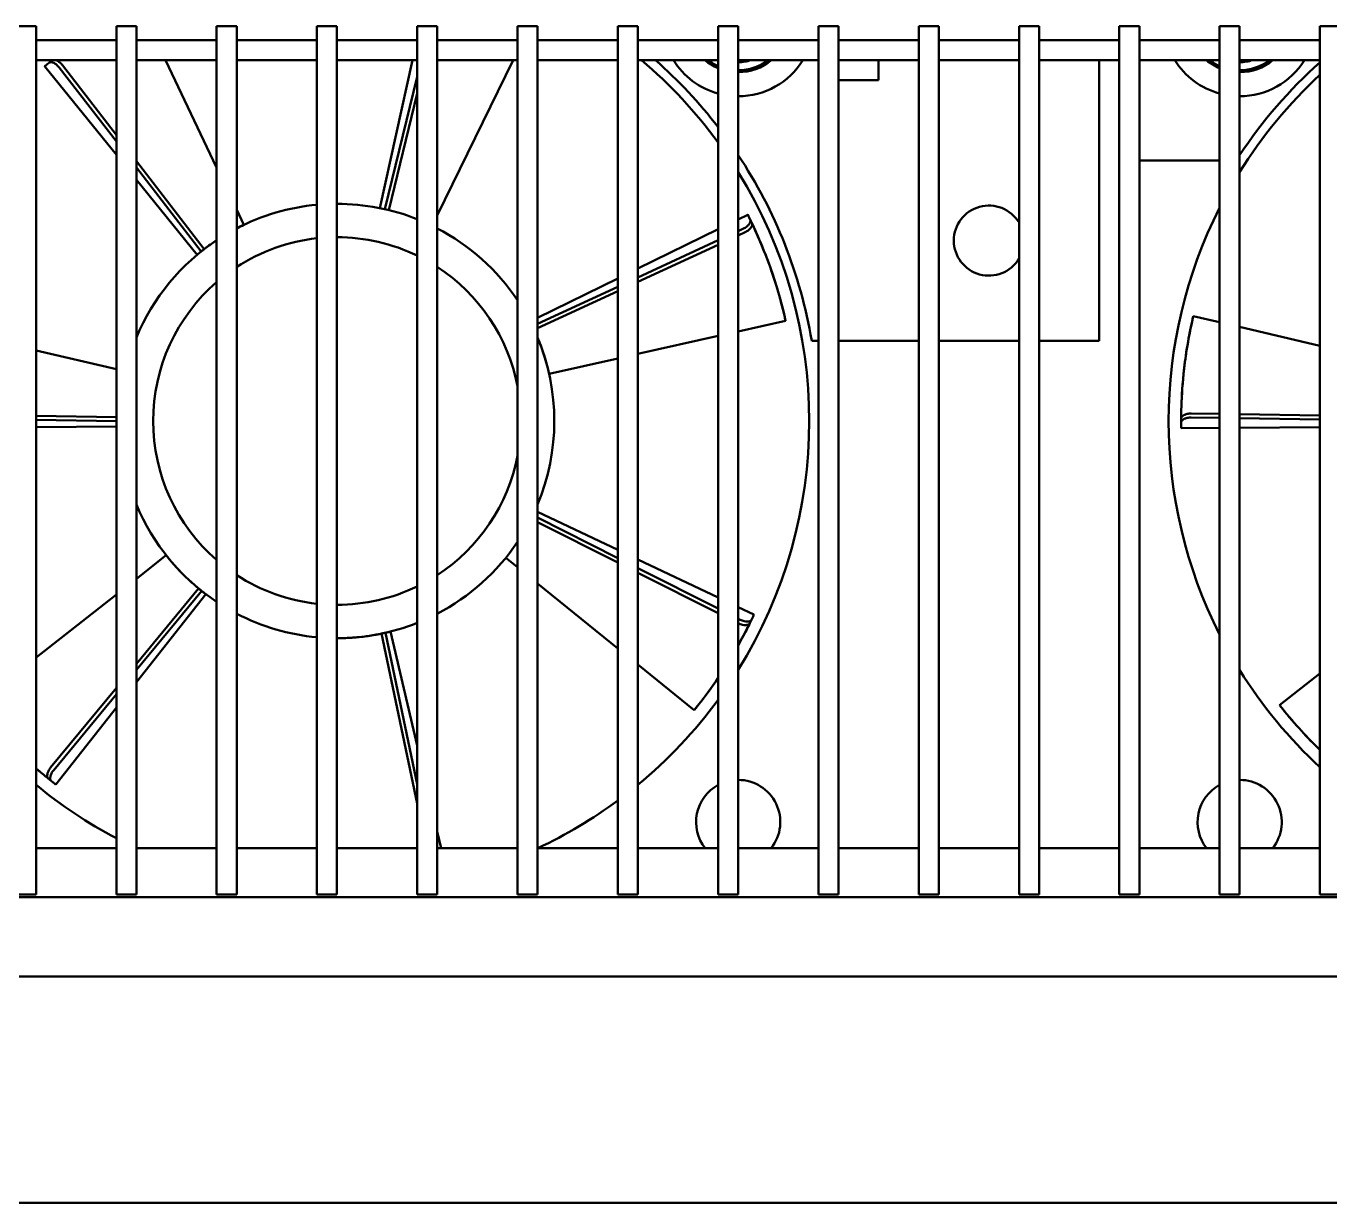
# Model space of a CAD drawing. Header units: millimetres. Extents: x 100 to 5488, y 100 to 4218.
# Drawn here: x 2316.1 to 2381.1, y 2160.7 to 2219.4 of the extents above; entities that cross this region are included whole.
import ezdxf

# ---------------------------------------------------------------- set-up
doc = ezdxf.new("R2010")
doc.units = ezdxf.units.MM
doc.header["$LTSCALE"] = 20
doc.layers.add('Visible (ANSI)', color=7, linetype='Continuous', lineweight=50)

msp = doc.modelspace()

# ---------------------------------------------------------------- linework, layer by layer
at = {"layer": 'Visible (ANSI)'}
for p, q in [((2315.613, 2219.441), (2316.613, 2219.441)), ((2316.613, 2219.441), (2316.613, 2219.206)), ((2316.613, 2181.713), (2316.613, 2219.206)), ((2320.613, 2219.206), (2320.613, 2219.441)), ((2320.613, 2219.441), (2321.613, 2219.441)), ((2320.613, 2219.206), (2320.613, 2181.713)), ((2321.613, 2219.441), (2321.613, 2219.206)), ((2321.613, 2181.713), (2321.613, 2219.206)), ((2325.613, 2219.206), (2325.613, 2219.441)), ((2325.613, 2219.441), (2326.613, 2219.441)), ((2325.613, 2219.206), (2325.613, 2181.713)), ((2326.613, 2219.441), (2326.613, 2219.206)), ((2326.613, 2181.713), (2326.613, 2219.206)), ((2330.613, 2219.206), (2330.613, 2219.441)), ((2330.613, 2219.441), (2331.613, 2219.441)), ((2330.613, 2219.206), (2330.613, 2181.713)), ((2331.613, 2219.441), (2331.613, 2219.206)), ((2331.613, 2181.713), (2331.613, 2219.206)), ((2335.613, 2219.206), (2335.613, 2219.441)), ((2335.613, 2219.441), (2336.613, 2219.441)), ((2335.613, 2219.206), (2335.613, 2181.713)), ((2336.613, 2219.441), (2336.613, 2219.206)), ((2336.613, 2181.713), (2336.613, 2219.206)), ((2340.613, 2219.206), (2340.613, 2219.441)), ((2340.613, 2219.441), (2341.613, 2219.441)), ((2340.613, 2219.206), (2340.613, 2181.713)), ((2341.613, 2219.441), (2341.613, 2219.206)), ((2341.613, 2181.713), (2341.613, 2219.206)), ((2345.613, 2219.206), (2345.613, 2219.441)), ((2345.613, 2219.441), (2346.613, 2219.441)), ((2345.613, 2219.206), (2345.613, 2181.713)), ((2346.613, 2219.441), (2346.613, 2219.206)), ((2346.613, 2181.713), (2346.613, 2219.206)), ((2350.613, 2219.206), (2350.613, 2219.441)), ((2350.613, 2219.441), (2351.613, 2219.441)), ((2350.613, 2219.206), (2350.613, 2181.713)), ((2351.613, 2219.441), (2351.613, 2219.206)), ((2351.613, 2181.713), (2351.613, 2219.206)), ((2355.613, 2219.206), (2355.613, 2219.441)), ((2355.613, 2219.441), (2356.613, 2219.441)), ((2355.613, 2219.206), (2355.613, 2181.713)), ((2356.613, 2219.441), (2356.613, 2219.206)), ((2356.613, 2181.713), (2356.613, 2219.206)), ((2360.613, 2219.206), (2360.613, 2219.441)), ((2360.613, 2219.441), (2361.613, 2219.441)), ((2360.613, 2219.206), (2360.613, 2181.713)), ((2361.613, 2219.441), (2361.613, 2219.206)), ((2361.613, 2181.713), (2361.613, 2219.206)), ((2365.613, 2219.206), (2365.613, 2219.441)), ((2365.613, 2219.441), (2366.613, 2219.441)), ((2365.613, 2219.206), (2365.613, 2181.713)), ((2366.613, 2219.441), (2366.613, 2219.206)), ((2366.613, 2181.713), (2366.613, 2219.206)), ((2370.613, 2219.206), (2370.613, 2219.441)), ((2370.613, 2219.441), (2371.613, 2219.441)), ((2370.613, 2219.206), (2370.613, 2181.713)), ((2371.613, 2219.441), (2371.613, 2219.206)), ((2371.613, 2181.713), (2371.613, 2219.206)), ((2375.613, 2219.206), (2375.613, 2219.441)), ((2375.613, 2219.441), (2376.613, 2219.441)), ((2375.613, 2219.206), (2375.613, 2181.713)), ((2376.613, 2219.441), (2376.613, 2219.206)), ((2376.613, 2181.713), (2376.613, 2219.206)), ((2380.613, 2219.206), (2380.613, 2219.441)), ((2380.613, 2219.441), (2381.613, 2219.441)), ((2380.613, 2219.206), (2380.613, 2181.713)), ((2316.613, 2218.741), (2320.613, 2218.741)), ((2321.613, 2218.741), (2325.613, 2218.741)), ((2326.613, 2218.741), (2330.613, 2218.741)), ((2331.613, 2218.741), (2335.613, 2218.741)), ((2336.613, 2218.741), (2340.613, 2218.741)), ((2341.613, 2218.741), (2345.613, 2218.741)), ((2346.613, 2218.741), (2350.613, 2218.741)), ((2351.613, 2218.741), (2355.613, 2218.741)), ((2356.613, 2218.741), (2360.613, 2218.741)), ((2361.613, 2218.741), (2365.613, 2218.741)), ((2366.613, 2218.741), (2370.613, 2218.741)), ((2371.613, 2218.741), (2375.613, 2218.741)), ((2376.613, 2218.741), (2380.613, 2218.741)), ((2320.613, 2217.741), (2316.613, 2217.741)), ((2320.613, 2213.011), (2317.04, 2217.429)), ((2317.412, 2217.727), (2317.263, 2217.61)), ((2317.767, 2217.369), (2320.613, 2213.678)), ((2320.613, 2214.004), (2317.923, 2217.491)), ((2325.613, 2217.741), (2321.613, 2217.741)), ((2323.07, 2217.741), (2325.613, 2212.383)), ((2330.613, 2217.741), (2326.613, 2217.741)), ((2335.613, 2217.741), (2331.613, 2217.741)), ((2333.742, 2210.363), (2335.369, 2217.741)), ((2340.613, 2217.741), (2336.613, 2217.741)), ((2340.396, 2217.741), (2336.613, 2209.987)), ((2345.613, 2217.741), (2341.613, 2217.741)), ((2350.613, 2217.741), (2346.613, 2217.741)), ((2355.613, 2217.741), (2351.613, 2217.741)), ((2360.613, 2217.741), (2356.613, 2217.741)), ((2358.613, 2217.241), (2358.613, 2217.741)), ((2358.613, 2216.741), (2358.613, 2217.241)), ((2365.613, 2217.741), (2361.613, 2217.741)), ((2370.613, 2217.741), (2366.613, 2217.741)), ((2369.613, 2217.741), (2369.613, 2217.241)), ((2369.613, 2216.741), (2369.613, 2217.241)), ((2375.613, 2217.741), (2371.613, 2217.741)), ((2380.613, 2217.741), (2376.613, 2217.741)), ((2335.613, 2216.911), (2333.996, 2210.309)), ((2356.613, 2216.741), (2358.613, 2216.741)), ((2369.613, 2203.741), (2369.613, 2216.741)), ((2334.189, 2210.263), (2335.613, 2216.075)), ((2324.997, 2208.319), (2321.613, 2212.707)), ((2371.613, 2212.741), (2375.613, 2212.741)), ((2321.613, 2212.381), (2324.839, 2208.198)), ((2324.639, 2208.033), (2321.613, 2211.775)), ((2326.613, 2210.276), (2326.968, 2209.528)), ((2351.613, 2209.798), (2352.09, 2210.032)), ((2352.298, 2209.604), (2352.217, 2209.775)), ((2346.613, 2207.342), (2350.613, 2209.307)), ((2350.613, 2208.755), (2346.613, 2206.904)), ((2351.87, 2209.337), (2351.613, 2209.218)), ((2351.613, 2208.999), (2351.955, 2209.157)), ((2324.839, 2208.198), (2324.997, 2208.319)), ((2346.613, 2206.684), (2350.613, 2208.536)), ((2341.613, 2204.885), (2345.613, 2206.85)), ((2345.613, 2206.441), (2341.613, 2204.589)), ((2341.613, 2204.37), (2345.613, 2206.221)), ((2353.944, 2204.89), (2353.978, 2204.735)), ((2374.266, 2204.824), (2374.303, 2204.978)), ((2374.303, 2204.978), (2375.613, 2204.671)), ((2353.978, 2204.735), (2351.613, 2204.207)), ((2376.613, 2204.436), (2380.613, 2203.497)), ((2350.613, 2203.984), (2346.613, 2203.09)), ((2355.277, 2203.741), (2355.613, 2203.741)), ((2356.613, 2203.741), (2360.613, 2203.741)), ((2361.613, 2203.741), (2365.613, 2203.741)), ((2366.613, 2203.741), (2369.613, 2203.741)), ((2316.613, 2203.262), (2320.613, 2202.323)), ((2345.613, 2202.867), (2342.186, 2202.102)), ((2320.613, 2199.925), (2316.613, 2199.992)), ((2316.613, 2199.793), (2320.613, 2199.726)), ((2373.696, 2199.864), (2373.695, 2199.674)), ((2374.198, 2199.917), (2375.613, 2199.894)), ((2375.613, 2200.093), (2374.2, 2200.116)), ((2380.613, 2200.009), (2376.613, 2200.076)), ((2376.613, 2199.877), (2380.613, 2199.81)), ((2320.613, 2199.463), (2316.613, 2199.437)), ((2375.613, 2199.399), (2373.698, 2199.387)), ((2380.613, 2199.431), (2376.613, 2199.406)), ((2341.613, 2195.215), (2345.613, 2193.313)), ((2345.613, 2192.904), (2341.613, 2194.921)), ((2341.613, 2194.698), (2345.613, 2192.681)), ((2321.613, 2191.875), (2323.098, 2193.043)), ((2340.613, 2192.45), (2340.03, 2192.921)), ((2346.613, 2192.837), (2350.613, 2190.934)), ((2350.613, 2190.383), (2346.613, 2192.4)), ((2346.613, 2192.177), (2350.613, 2190.16)), ((2324.713, 2191.389), (2321.613, 2187.636)), ((2321.613, 2187.323), (2324.866, 2191.262)), ((2324.866, 2191.262), (2324.713, 2191.389)), ((2345.613, 2188.399), (2341.613, 2191.639)), ((2316.613, 2187.942), (2320.613, 2191.088)), ((2325.071, 2191.103), (2321.613, 2186.713)), ((2351.613, 2190.459), (2352.397, 2190.086)), ((2351.716, 2189.826), (2351.613, 2189.878)), ((2334.282, 2189.239), (2335.613, 2183.551)), ((2351.613, 2189.656), (2351.628, 2189.648)), ((2352.191, 2189.656), (2352.275, 2189.826)), ((2334.03, 2189.179), (2333.835, 2189.138)), ((2333.835, 2189.138), (2335.613, 2180.66)), ((2335.613, 2181.63), (2334.03, 2189.179)), ((2349.419, 2185.315), (2346.613, 2187.589)), ((2378.601, 2185.573), (2380.613, 2187.155)), ((2320.613, 2186.425), (2317.336, 2182.459)), ((2317.49, 2182.333), (2320.613, 2186.113)), ((2320.613, 2185.444), (2317.593, 2181.612)), ((2349.519, 2185.438), (2349.419, 2185.315)), ((2378.698, 2185.448), (2378.601, 2185.573)), ((2316.613, 2181.713), (2316.613, 2176.137)), ((2317.219, 2181.908), (2317.367, 2181.789)), ((2320.613, 2176.137), (2320.613, 2181.713)), ((2321.613, 2181.713), (2321.613, 2176.137)), ((2325.613, 2176.137), (2325.613, 2181.713)), ((2326.613, 2181.713), (2326.613, 2176.137)), ((2330.613, 2176.137), (2330.613, 2181.713)), ((2331.613, 2181.713), (2331.613, 2176.137)), ((2335.613, 2176.137), (2335.613, 2181.713)), ((2336.613, 2181.713), (2336.613, 2176.137)), ((2340.613, 2176.137), (2340.613, 2181.713)), ((2341.613, 2181.713), (2341.613, 2176.137)), ((2345.613, 2176.137), (2345.613, 2181.713)), ((2346.613, 2181.713), (2346.613, 2176.137)), ((2350.613, 2176.137), (2350.613, 2181.713)), ((2351.613, 2181.713), (2351.613, 2176.137)), ((2355.613, 2176.137), (2355.613, 2181.713)), ((2356.613, 2181.713), (2356.613, 2176.137)), ((2360.613, 2176.137), (2360.613, 2181.713)), ((2361.613, 2181.713), (2361.613, 2176.137)), ((2365.613, 2176.137), (2365.613, 2181.713)), ((2366.613, 2181.713), (2366.613, 2176.137)), ((2370.613, 2176.137), (2370.613, 2181.713)), ((2371.613, 2181.713), (2371.613, 2176.137)), ((2375.613, 2176.137), (2375.613, 2181.713)), ((2376.613, 2181.713), (2376.613, 2176.137)), ((2380.613, 2176.137), (2380.613, 2181.713)), ((2336.613, 2179.275), (2336.809, 2178.435)), ((2320.613, 2178.435), (2316.613, 2178.435)), ((2325.613, 2178.435), (2321.613, 2178.435)), ((2330.613, 2178.435), (2326.613, 2178.435)), ((2335.613, 2178.435), (2331.613, 2178.435)), ((2340.613, 2178.435), (2336.613, 2178.435)), ((2345.613, 2178.435), (2341.613, 2178.435)), ((2350.613, 2178.435), (2346.613, 2178.435)), ((2355.613, 2178.435), (2351.613, 2178.435)), ((2360.613, 2178.435), (2356.613, 2178.435)), ((2365.613, 2178.435), (2361.613, 2178.435)), ((2370.613, 2178.435), (2366.613, 2178.435)), ((2375.613, 2178.435), (2371.613, 2178.435)), ((2380.613, 2178.435), (2376.613, 2178.435)), ((1605.913, 2175.99), (2557.313, 2175.99)), ((2315.613, 2176.131), (2316.613, 2176.131)), ((2316.613, 2176.137), (2316.613, 2176.131)), ((2320.613, 2176.131), (2320.613, 2176.137)), ((2320.613, 2176.131), (2321.613, 2176.131)), ((2321.613, 2176.137), (2321.613, 2176.131)), ((2325.613, 2176.131), (2325.613, 2176.137)), ((2325.613, 2176.131), (2326.613, 2176.131)), ((2326.613, 2176.137), (2326.613, 2176.131)), ((2330.613, 2176.131), (2330.613, 2176.137)), ((2330.613, 2176.131), (2331.613, 2176.131)), ((2331.613, 2176.137), (2331.613, 2176.131)), ((2335.613, 2176.131), (2335.613, 2176.137)), ((2335.613, 2176.131), (2336.613, 2176.131)), ((2336.613, 2176.137), (2336.613, 2176.131)), ((2340.613, 2176.131), (2340.613, 2176.137)), ((2340.613, 2176.131), (2341.613, 2176.131)), ((2341.613, 2176.137), (2341.613, 2176.131)), ((2345.613, 2176.131), (2345.613, 2176.137)), ((2345.613, 2176.131), (2346.613, 2176.131)), ((2346.613, 2176.137), (2346.613, 2176.131)), ((2350.613, 2176.131), (2350.613, 2176.137)), ((2350.613, 2176.131), (2351.613, 2176.131)), ((2351.613, 2176.137), (2351.613, 2176.131)), ((2355.613, 2176.131), (2355.613, 2176.137)), ((2355.613, 2176.131), (2356.613, 2176.131)), ((2356.613, 2176.137), (2356.613, 2176.131)), ((2360.613, 2176.131), (2360.613, 2176.137)), ((2360.613, 2176.131), (2361.613, 2176.131)), ((2361.613, 2176.137), (2361.613, 2176.131)), ((2365.613, 2176.131), (2365.613, 2176.137)), ((2365.613, 2176.131), (2366.613, 2176.131)), ((2366.613, 2176.137), (2366.613, 2176.131)), ((2370.613, 2176.131), (2370.613, 2176.137)), ((2370.613, 2176.131), (2371.613, 2176.131)), ((2371.613, 2176.137), (2371.613, 2176.131)), ((2375.613, 2176.131), (2375.613, 2176.137)), ((2375.613, 2176.131), (2376.613, 2176.131)), ((2376.613, 2176.137), (2376.613, 2176.131)), ((2380.613, 2176.131), (2380.613, 2176.137)), ((2380.613, 2176.131), (2381.613, 2176.131)), ((1605.613, 2172.041), (2557.613, 2172.041)), ((2243.817, 2160.741), (2522.712, 2160.741))]:
    msp.add_line(p, q, dxfattribs=at)
for centre, radius, start, end in [((2331.613, 2199.741), 23.542, 36.18842, 49.87158), ((2331.613, 2199.741), 24, 37.65846, 48.59038), ((2351.613, 2219.741), 3.8, 211.75686, 254.74248), ((2351.613, 2219.741), 2.6, 230.28486, 247.38014), ((2351.613, 2219.741), 2.5, 233.1301, 246.42182), ((2351.613, 2219.741), 2.1, 270, 287.75279), ((2351.613, 2219.741), 3.8, 270, 328.24314), ((2351.613, 2219.741), 2.6, 270, 309.71514), ((2351.613, 2219.741), 2.5, 270, 306.8699), ((2376.613, 2219.741), 3.8, 211.75686, 254.74248), ((2376.613, 2219.741), 2.6, 230.28486, 247.38014), ((2376.613, 2219.741), 2.5, 233.1301, 246.42182), ((2376.613, 2219.741), 3.8, 270, 328.24314), ((2376.613, 2219.741), 2.6, 270, 309.71514), ((2376.613, 2219.741), 2.1, 270, 287.75279), ((2376.613, 2219.741), 2.5, 270, 306.8699), ((2396.613, 2199.741), 24, 131.81031, 146.44269), ((2396.613, 2199.741), 23.542, 132.81599, 148.16358), ((2331.613, 2199.741), 24, 9.59407, 33.55731), ((2331.613, 2199.741), 23.542, 328.16358, 31.83642), ((2331.613, 2199.741), 10.833, 95.29638, 117.48643), ((2331.613, 2199.741), 10.833, 68.33182, 90), ((2364.113, 2208.741), 1.75, 31.00272, 328.99728), ((2396.613, 2199.741), 23.542, 153.13014, 206.86986), ((2331.613, 2199.741), 10.833, 33.82216, 62.51357), ((2331.613, 2199.741), 10.833, 123.63128, 157.38014), ((2331.613, 2199.741), 9.167, 96.26291, 123.05573), ((2331.613, 2199.741), 9.167, 64.1279, 90), ((2331.613, 2199.741), 9.167, 10.9425, 56.94427), ((2331.613, 2199.741), 9.167, 130.88519, 229.11481), ((2331.613, 2199.741), 10.833, 337.38014, 22.61986), ((2331.613, 2199.741), 9.167, 303.05573, 349.0575), ((2331.613, 2199.741), 10.833, 202.61986, 236.36872), ((2331.613, 2199.741), 10.833, 297.48643, 326.17784), ((2331.613, 2199.741), 9.167, 236.94427, 263.73709), ((2331.613, 2199.741), 9.167, 270, 295.8721), ((2331.613, 2199.741), 10.833, 242.51357, 264.70362), ((2331.613, 2199.741), 10.833, 270, 291.66818), ((2396.613, 2199.741), 23.542, 211.83642, 227.18401), ((2331.613, 2199.741), 23.542, 309.58098, 323.81158), ((2331.613, 2199.741), 23.542, 230.41902, 242.14363), ((2351.613, 2179.741), 2.1, 118.43689, 218.43008), ((2351.613, 2179.741), 2.1, 321.56992, 90), ((2376.613, 2179.741), 2.1, 118.43689, 218.43008), ((2376.613, 2179.741), 2.1, 321.56992, 90), ((2331.613, 2199.741), 23.542, 295.17634, 306.49055)]:
    msp.add_arc(centre, radius, start, end, dxfattribs=at)
for points, knots in [([(2317.11, 2217.486), (2317.052, 2217.438), (2317.029, 2217.419), (2317.061, 2217.446), (2317.113, 2217.49), (2317.262, 2217.609)], [-0.2794746, -0.2794746, -0.2794746, -0.2794746, -0.1330538, -0.1330538, -0.0000015, -0.0000015, -0.0000015, -0.0000015]), ([(2317.262, 2217.609), (2317.274, 2217.619), (2317.289, 2217.626), (2317.323, 2217.634), (2317.342, 2217.636), (2317.401, 2217.631), (2317.444, 2217.62), (2317.532, 2217.579), (2317.577, 2217.551), (2317.649, 2217.495), (2317.676, 2217.47), (2317.724, 2217.42), (2317.746, 2217.395), (2317.767, 2217.369)], [0.00000154, 0.00000154, 0.00000154, 0.00000154, 0.0105931, 0.0105931, 0.02153091, 0.02153091, 0.04033024, 0.04033024, 0.05855691, 0.05855691, 0.06974, 0.06974, 0.07978801, 0.07978801, 0.07978801, 0.07978801]), ([(2317.923, 2217.491), (2317.903, 2217.518), (2317.881, 2217.543), (2317.832, 2217.593), (2317.805, 2217.617), (2317.734, 2217.674), (2317.688, 2217.702), (2317.628, 2217.729), (2317.611, 2217.736), (2317.595, 2217.741)], [0.00000147, 0.00000147, 0.00000147, 0.00000147, 0.01003117, 0.01003117, 0.02127197, 0.02127197, 0.03938507, 0.03938507, 0.04654018, 0.04654018, 0.04654018, 0.04654018]), ([(2352.13, 2209.952), (2352.097, 2210.018), (2352.083, 2210.045), (2352.101, 2210.009), (2352.132, 2209.948), (2352.216, 2209.776)], [-0.2785866, -0.2785866, -0.2785866, -0.2785866, -0.1337988, -0.1337988, -0.0000015, -0.0000015, -0.0000015, -0.0000015]), ([(2352.216, 2209.776), (2352.223, 2209.762), (2352.227, 2209.746), (2352.227, 2209.711), (2352.224, 2209.692), (2352.207, 2209.635), (2352.186, 2209.597), (2352.127, 2209.519), (2352.09, 2209.481), (2352.019, 2209.424), (2351.989, 2209.403), (2351.93, 2209.367), (2351.9, 2209.351), (2351.87, 2209.337)], [0.00000154, 0.00000154, 0.00000154, 0.00000154, 0.0105952, 0.0105952, 0.02153529, 0.02153529, 0.04033444, 0.04033444, 0.0585601, 0.0585601, 0.06974136, 0.06974136, 0.07978801, 0.07978801, 0.07978801, 0.07978801]), ([(2351.955, 2209.157), (2351.985, 2209.171), (2352.015, 2209.187), (2352.074, 2209.223), (2352.104, 2209.244), (2352.175, 2209.302), (2352.212, 2209.34), (2352.271, 2209.417), (2352.291, 2209.456), (2352.309, 2209.513), (2352.312, 2209.533), (2352.311, 2209.568), (2352.308, 2209.584), (2352.301, 2209.598)], [0.00000147, 0.00000147, 0.00000147, 0.00000147, 0.01003117, 0.01003117, 0.02127197, 0.02127197, 0.03938507, 0.03938507, 0.05810155, 0.05810155, 0.06909138, 0.06909138, 0.07968788, 0.07968788, 0.07968788, 0.07968788]), ([(2353.944, 2204.89), (2353.697, 2205.963), (2353.414, 2206.846), (2352.935, 2208.167), (2352.679, 2208.779), (2352.352, 2209.495), (2352.275, 2209.657), (2352.222, 2209.765)], [-0.842002, -0.842002, -0.842002, -0.842002, -0.6353139, -0.6353139, -0.4601023, -0.4601023, -0.3643473, -0.3643473, -0.3643473, -0.3643473]), ([(2353.978, 2204.735), (2353.741, 2205.799), (2353.468, 2206.674), (2353.006, 2207.982), (2352.758, 2208.59), (2352.435, 2209.316), (2352.356, 2209.484), (2352.304, 2209.594)], [0.000001, 0.000001, 0.000001, 0.000001, 0.3737082, 0.3737082, 0.6896099, 0.6896099, 0.8708145, 0.8708145, 0.8708145, 0.8708145]), ([(2325.613, 2208.761), (2325.304, 2208.556), (2325.108, 2208.405), (2324.893, 2208.239), (2324.801, 2208.165), (2324.801, 2208.164), (2324.801, 2208.164), (2324.801, 2208.164)], [-0.8777337, -0.8777337, -0.8777337, -0.8777337, -0.4889156, -0.4889156, -0.199281, -0.199281, -0.1978347, -0.1978347, -0.1978347, -0.1978347]), ([(2324.639, 2208.033), (2324.639, 2208.033), (2324.639, 2208.033), (2324.639, 2208.033), (2324.677, 2208.068), (2324.839, 2208.198)], [0.6750266, 0.6750266, 0.6750266, 0.6750266, 0.6751334, 0.6751334, 0.7852082, 0.7852082, 0.7852082, 0.7852082]), ([(2324.813, 2208.175), (2324.813, 2208.175), (2324.813, 2208.175), (2324.813, 2208.175), (2324.813, 2208.175), (2324.813, 2208.174), (2324.813, 2208.174), (2324.813, 2208.174), (2324.813, 2208.174), (2324.813, 2208.174), (2324.812, 2208.174), (2324.811, 2208.173), (2324.81, 2208.172), (2324.803, 2208.166), (2324.797, 2208.162), (2324.784, 2208.151), (2324.776, 2208.144), (2324.761, 2208.132), (2324.755, 2208.128), (2324.742, 2208.117), (2324.735, 2208.111), (2324.718, 2208.098), (2324.709, 2208.09), (2324.681, 2208.067), (2324.66, 2208.05), (2324.639, 2208.033)], [0, 0, 0, 0, 0.00001274, 0.00001274, 0.00003822, 0.00003822, 0.00008918, 0.00008918, 0.00029301, 0.00029301, 0.00059577, 0.00059577, 0.00221051, 0.00221051, 0.01082227, 0.01082227, 0.02232232, 0.02232232, 0.02798358, 0.02798358, 0.03279665, 0.03279665, 0.0371358, 0.0371358, 0.04535285, 0.04535285, 0.04535285, 0.04535285]), ([(2325.051, 2208.361), (2325.016, 2208.334), (2324.984, 2208.309), (2324.915, 2208.256), (2324.885, 2208.232), (2324.824, 2208.183), (2324.8, 2208.164), (2324.8, 2208.164)], [0, 0, 0, 0, 0.0396739, 0.0396739, 0.0999139, 0.0999139, 0.1497439, 0.1497439, 0.1497439, 0.1497439]), ([(2324.997, 2208.319), (2324.949, 2208.282), (2324.912, 2208.254), (2324.883, 2208.231), (2324.88, 2208.228), (2324.878, 2208.226), (2324.877, 2208.226), (2324.877, 2208.226), (2324.877, 2208.226), (2324.877, 2208.226), (2324.877, 2208.226), (2324.877, 2208.226)], [0, 0, 0, 0, 0.05451102, 0.05451102, 0.06105332, 0.06105332, 0.06120665, 0.06120665, 0.0612491, 0.0612491, 0.06127033, 0.06127033, 0.06127033, 0.06127033]), ([(2374.266, 2204.824), (2374.024, 2203.759), (2373.895, 2202.849), (2373.751, 2201.46), (2373.714, 2200.8), (2373.695, 2199.999), (2373.694, 2199.811), (2373.695, 2199.686)], [-0.8748687, -0.8748687, -0.8748687, -0.8748687, -0.6567702, -0.6567702, -0.4710812, -0.4710812, -0.3651362, -0.3651362, -0.3651362, -0.3651362]), ([(2374.303, 2204.978), (2373.848, 2203.042), (2373.739, 2201.433), (2373.698, 2200.19), (2373.696, 2200), (2373.696, 2199.875)], [0.000001, 0.000001, 0.000001, 0.000001, 0.6817776, 0.6817776, 0.9024757, 0.9024757, 0.9024757, 0.9024757]), ([(2342.186, 2202.102), (2342.067, 2202.631), (2341.916, 2203.113), (2341.712, 2203.664), (2341.66, 2203.795), (2341.613, 2203.907)], [-1.3322301, -1.3322301, -1.3322301, -1.3322301, -0.909118, -0.909118, -0.7458211, -0.7458211, -0.7458211, -0.7458211]), ([(2373.695, 2199.673), (2373.695, 2199.689), (2373.699, 2199.704), (2373.713, 2199.736), (2373.725, 2199.752), (2373.765, 2199.796), (2373.8, 2199.822), (2373.887, 2199.866), (2373.937, 2199.884), (2374.026, 2199.904), (2374.062, 2199.91), (2374.131, 2199.917), (2374.164, 2199.918), (2374.198, 2199.917)], [0.00000154, 0.00000154, 0.00000154, 0.00000154, 0.01059346, 0.01059346, 0.02153165, 0.02153165, 0.04033095, 0.04033095, 0.05855744, 0.05855744, 0.06974023, 0.06974023, 0.07978801, 0.07978801, 0.07978801, 0.07978801]), ([(2373.697, 2199.477), (2373.697, 2199.404), (2373.698, 2199.374), (2373.697, 2199.412), (2373.696, 2199.48), (2373.695, 2199.673)], [-0.2771581, -0.2771581, -0.2771581, -0.2771581, -0.1349521, -0.1349521, -0.0000015, -0.0000015, -0.0000015, -0.0000015]), ([(2374.2, 2200.116), (2374.166, 2200.117), (2374.133, 2200.116), (2374.063, 2200.109), (2374.028, 2200.103), (2373.939, 2200.082), (2373.889, 2200.064), (2373.802, 2200.02), (2373.767, 2199.994), (2373.726, 2199.95), (2373.715, 2199.934), (2373.7, 2199.901), (2373.696, 2199.886), (2373.696, 2199.87)], [0.00000147, 0.00000147, 0.00000147, 0.00000147, 0.01003208, 0.01003208, 0.02127411, 0.02127411, 0.03938795, 0.03938795, 0.05810455, 0.05810455, 0.06909281, 0.06909281, 0.07968788, 0.07968788, 0.07968788, 0.07968788]), ([(2323.098, 2193.043), (2323.433, 2192.617), (2323.777, 2192.247), (2324.384, 2191.661), (2324.595, 2191.486), (2324.814, 2191.305), (2324.907, 2191.232), (2324.908, 2191.232), (2324.908, 2191.232), (2324.908, 2191.232)], [-1.329767, -1.329767, -1.329767, -1.329767, -0.907783, -0.907783, -0.488884, -0.488884, -0.199288, -0.199288, -0.197818, -0.197818, -0.197818, -0.197818]), ([(2324.66, 2191.433), (2324.695, 2191.404), (2324.726, 2191.378), (2324.793, 2191.323), (2324.823, 2191.299), (2324.884, 2191.25), (2324.908, 2191.231), (2324.908, 2191.231)], [0, 0, 0, 0, 0.0396739, 0.0396739, 0.0999139, 0.0999139, 0.1497439, 0.1497439, 0.1497439, 0.1497439]), ([(2324.713, 2191.389), (2324.76, 2191.35), (2324.796, 2191.321), (2324.825, 2191.298), (2324.828, 2191.295), (2324.83, 2191.293), (2324.831, 2191.293), (2324.831, 2191.293), (2324.831, 2191.293), (2324.831, 2191.293), (2324.831, 2191.293), (2324.831, 2191.293)], [0, 0, 0, 0, 0.05451102, 0.05451102, 0.06105332, 0.06105332, 0.06120665, 0.06120665, 0.0612491, 0.0612491, 0.06127033, 0.06127033, 0.06127033, 0.06127033]), ([(2325.071, 2191.103), (2325.071, 2191.103), (2325.071, 2191.103), (2325.071, 2191.103), (2325.029, 2191.132), (2324.866, 2191.262)], [0.6750468, 0.6750468, 0.6750468, 0.6750468, 0.6751286, 0.6751286, 0.785283, 0.785283, 0.785283, 0.785283]), ([(2324.895, 2191.242), (2324.895, 2191.242), (2324.895, 2191.242), (2324.895, 2191.242), (2324.895, 2191.242), (2324.895, 2191.242), (2324.895, 2191.242), (2324.895, 2191.242), (2324.895, 2191.241), (2324.896, 2191.241), (2324.896, 2191.241), (2324.897, 2191.24), (2324.898, 2191.239), (2324.905, 2191.234), (2324.911, 2191.229), (2324.925, 2191.218), (2324.932, 2191.212), (2324.948, 2191.2), (2324.953, 2191.196), (2324.967, 2191.185), (2324.974, 2191.179), (2324.991, 2191.166), (2325, 2191.159), (2325.029, 2191.136), (2325.05, 2191.119), (2325.071, 2191.103)], [0, 0, 0, 0, 0.00001274, 0.00001274, 0.00003822, 0.00003822, 0.00008918, 0.00008918, 0.00029301, 0.00029301, 0.00059577, 0.00059577, 0.00221051, 0.00221051, 0.01082227, 0.01082227, 0.02232232, 0.02232232, 0.02798358, 0.02798358, 0.03279665, 0.03279665, 0.0371358, 0.0371358, 0.04535285, 0.04535285, 0.04535285, 0.04535285]), ([(2352.397, 2190.086), (2352.397, 2190.086), (2352.394, 2190.079), (2352.376, 2190.04), (2352.349, 2189.982), (2352.275, 2189.827)], [-0.1835826, -0.1835826, -0.1835826, -0.1835826, -0.1195882, -0.1195882, -0.0000015, -0.0000015, -0.0000015, -0.0000015]), ([(2334.064, 2189.188), (2334.064, 2189.188), (2334.064, 2189.188), (2334.064, 2189.188), (2334.064, 2189.188), (2334.064, 2189.188), (2334.064, 2189.188), (2334.064, 2189.188), (2334.064, 2189.188), (2334.065, 2189.188), (2334.065, 2189.189), (2334.066, 2189.189), (2334.068, 2189.189), (2334.076, 2189.191), (2334.083, 2189.193), (2334.101, 2189.197), (2334.11, 2189.199), (2334.129, 2189.204), (2334.136, 2189.205), (2334.153, 2189.209), (2334.162, 2189.211), (2334.183, 2189.216), (2334.194, 2189.219), (2334.23, 2189.227), (2334.256, 2189.233), (2334.282, 2189.239)], [0, 0, 0, 0, 0.00001274, 0.00001274, 0.00003822, 0.00003822, 0.00008918, 0.00008918, 0.00029301, 0.00029301, 0.00059577, 0.00059577, 0.00221051, 0.00221051, 0.01082227, 0.01082227, 0.02232232, 0.02232232, 0.02798358, 0.02798358, 0.03279665, 0.03279665, 0.0371358, 0.0371358, 0.04535285, 0.04535285, 0.04535285, 0.04535285]), ([(2351.613, 2188.551), (2351.893, 2189.049), (2352.051, 2189.371), (2352.2, 2189.671), (2352.238, 2189.749), (2352.27, 2189.816)], [-0.7350951, -0.7350951, -0.7350951, -0.7350951, -0.5153338, -0.5153338, -0.4238079, -0.4238079, -0.4238079, -0.4238079]), ([(2351.613, 2188.552), (2351.813, 2188.909), (2351.956, 2189.186), (2352.111, 2189.493), (2352.152, 2189.576), (2352.186, 2189.646)], [0.5635511, 0.5635511, 0.5635511, 0.5635511, 0.8172645, 0.8172645, 0.9327621, 0.9327621, 0.9327621, 0.9327621]), ([(2351.628, 2189.648), (2351.658, 2189.633), (2351.688, 2189.619), (2351.754, 2189.595), (2351.789, 2189.585), (2351.878, 2189.565), (2351.93, 2189.559), (2352.028, 2189.562), (2352.071, 2189.57), (2352.126, 2189.591), (2352.144, 2189.601), (2352.171, 2189.624), (2352.182, 2189.636), (2352.188, 2189.65)], [0.00000147, 0.00000147, 0.00000147, 0.00000147, 0.01002074, 0.01002074, 0.02124725, 0.02124725, 0.03935181, 0.03935181, 0.05806682, 0.05806682, 0.06907477, 0.06907477, 0.07968783, 0.07968783, 0.07968783, 0.07968783]), ([(2352.275, 2189.827), (2352.269, 2189.813), (2352.258, 2189.801), (2352.231, 2189.778), (2352.214, 2189.768), (2352.159, 2189.747), (2352.116, 2189.739), (2352.018, 2189.737), (2351.966, 2189.743), (2351.876, 2189.763), (2351.842, 2189.774), (2351.777, 2189.798), (2351.746, 2189.811), (2351.716, 2189.826)], [0.00000154, 0.00000154, 0.00000154, 0.00000154, 0.01061554, 0.01061554, 0.02157775, 0.02157775, 0.0403748, 0.0403748, 0.05859061, 0.05859061, 0.06975456, 0.06975456, 0.07978794, 0.07978794, 0.07978794, 0.07978794]), ([(2331.613, 2188.907), (2331.625, 2188.907), (2331.638, 2188.907), (2331.755, 2188.908), (2331.856, 2188.91), (2332.22, 2188.921), (2332.479, 2188.939), (2333.228, 2189.016), (2333.68, 2189.104), (2333.906, 2189.153)], [0.0118897, 0.0118897, 0.0118897, 0.0118897, 0.0177384, 0.0177384, 0.0660027, 0.0660027, 0.1948533, 0.1948533, 0.4755706, 0.4755706, 0.4755706, 0.4755706]), ([(2331.613, 2188.907), (2332.525, 2188.908), (2333.293, 2189.03), (2333.762, 2189.123), (2333.8, 2189.13), (2333.835, 2189.138)], [-0.9885365, -0.9885365, -0.9885365, -0.9885365, -0.4433751, -0.4433751, -0.3921255, -0.3921255, -0.3921255, -0.3921255]), ([(2333.835, 2189.138), (2333.895, 2189.15), (2333.94, 2189.16), (2333.976, 2189.168), (2333.98, 2189.169), (2333.983, 2189.17), (2333.984, 2189.17), (2333.984, 2189.17), (2333.984, 2189.17), (2333.984, 2189.17), (2333.984, 2189.17), (2333.984, 2189.17)], [0, 0, 0, 0, 0.05451102, 0.05451102, 0.06105332, 0.06105332, 0.06120665, 0.06120665, 0.06124911, 0.06124911, 0.06127033, 0.06127033, 0.06127033, 0.06127033]), ([(2333.997, 2189.173), (2333.997, 2189.173), (2333.997, 2189.173), (2333.997, 2189.173), (2333.997, 2189.173), (2333.997, 2189.173), (2333.997, 2189.173), (2333.998, 2189.173), (2333.998, 2189.173), (2333.999, 2189.173), (2334, 2189.174), (2334.008, 2189.175), (2334.015, 2189.177), (2334.034, 2189.181), (2334.044, 2189.184), (2334.058, 2189.187), (2334.062, 2189.188), (2334.068, 2189.189), (2334.069, 2189.189), (2334.076, 2189.191), (2334.08, 2189.192), (2334.08, 2189.192), (2334.08, 2189.192), (2334.08, 2189.192)], [0, 0, 0, 0, 0.0000517, 0.0000517, 0.00015509, 0.00015509, 0.00036187, 0.00036187, 0.00077543, 0.00077543, 0.00182227, 0.00182227, 0.01298902, 0.01298902, 0.02788455, 0.02788455, 0.03781261, 0.03781261, 0.04112123, 0.04112123, 0.05767984, 0.05767984, 0.059634, 0.059634, 0.059634, 0.059634]), ([(2378.601, 2185.573), (2379.279, 2184.71), (2379.908, 2184.034), (2380.5, 2183.445), (2380.556, 2183.389), (2380.613, 2183.334)], [0.000001, 0.000001, 0.000001, 0.000001, 0.3762757, 0.3762757, 0.4153968, 0.4153968, 0.4153968, 0.4153968]), ([(2378.698, 2185.448), (2379.39, 2184.581), (2380.031, 2183.903), (2380.59, 2183.356), (2380.601, 2183.344), (2380.613, 2183.333)], [-0.9467955, -0.9467955, -0.9467955, -0.9467955, -0.6926253, -0.6926253, -0.6872631, -0.6872631, -0.6872631, -0.6872631]), ([(2316.613, 2182.415), (2316.666, 2182.369), (2316.718, 2182.324), (2316.981, 2182.101), (2317.119, 2181.988), (2317.21, 2181.915)], [0.6518483, 0.6518483, 0.6518483, 0.6518483, 0.6931626, 0.6931626, 0.8690667, 0.8690667, 0.8690667, 0.8690667]), ([(2316.613, 2182.414), (2316.723, 2182.319), (2316.829, 2182.229), (2317.125, 2181.982), (2317.262, 2181.871), (2317.358, 2181.796)], [-0.5323172, -0.5323172, -0.5323172, -0.5323172, -0.4779445, -0.4779445, -0.3692988, -0.3692988, -0.3692988, -0.3692988]), ([(2317.336, 2182.459), (2317.315, 2182.433), (2317.295, 2182.406), (2317.257, 2182.348), (2317.239, 2182.316), (2317.2, 2182.233), (2317.183, 2182.183), (2317.164, 2182.088), (2317.162, 2182.044), (2317.171, 2181.985), (2317.176, 2181.966), (2317.192, 2181.934), (2317.202, 2181.922), (2317.214, 2181.912)], [0.00000147, 0.00000147, 0.00000147, 0.00000147, 0.01003678, 0.01003678, 0.02128526, 0.02128526, 0.03940296, 0.03940296, 0.05812022, 0.05812022, 0.06910031, 0.06910031, 0.0796879, 0.0796879, 0.0796879, 0.0796879]), ([(2317.368, 2181.788), (2317.356, 2181.798), (2317.346, 2181.81), (2317.33, 2181.842), (2317.324, 2181.86), (2317.315, 2181.919), (2317.317, 2181.963), (2317.337, 2182.058), (2317.354, 2182.108), (2317.394, 2182.191), (2317.411, 2182.222), (2317.449, 2182.281), (2317.469, 2182.307), (2317.49, 2182.333)], [0.00000154, 0.00000154, 0.00000154, 0.00000154, 0.01059416, 0.01059416, 0.02153311, 0.02153311, 0.04033234, 0.04033234, 0.0585585, 0.0585585, 0.06974068, 0.06974068, 0.07978801, 0.07978801, 0.07978801, 0.07978801]), ([(2317.522, 2181.667), (2317.581, 2181.621), (2317.605, 2181.602), (2317.571, 2181.629), (2317.517, 2181.67), (2317.368, 2181.788)], [-0.2797767, -0.2797767, -0.2797767, -0.2797767, -0.1327946, -0.1327946, -0.0000015, -0.0000015, -0.0000015, -0.0000015])]:
    msp.add_open_spline(points, degree=3, knots=knots, dxfattribs=at)
for points in [[(2317.427, 2217.741), (2317.365, 2217.692), (2317.314, 2217.651), (2317.272, 2217.617)], [(2317.431, 2217.741), (2317.426, 2217.738), (2317.421, 2217.735), (2317.417, 2217.731)], [(2317.429, 2217.741), (2317.426, 2217.739), (2317.423, 2217.737), (2317.42, 2217.734)], [(2326.968, 2209.528), (2326.846, 2209.47), (2326.728, 2209.411), (2326.613, 2209.351)], [(2334.282, 2189.239), (2334.282, 2189.239), (2334.217, 2189.221), (2334.03, 2189.179)], [(2331.613, 2188.907), (2331.756, 2188.907), (2331.894, 2188.91), (2332.029, 2188.915)], [(2333.216, 2189.027), (2333.517, 2189.072), (2333.758, 2189.121), (2333.906, 2189.153)], [(2349.419, 2185.315), (2349.88, 2185.884), (2350.276, 2186.428), (2350.613, 2186.928)], [(2349.519, 2185.438), (2349.936, 2185.96), (2350.298, 2186.46), (2350.613, 2186.927)]]:
    msp.add_open_spline(points, degree=3, dxfattribs=at)

doc.saveas('drawing.dxf')
